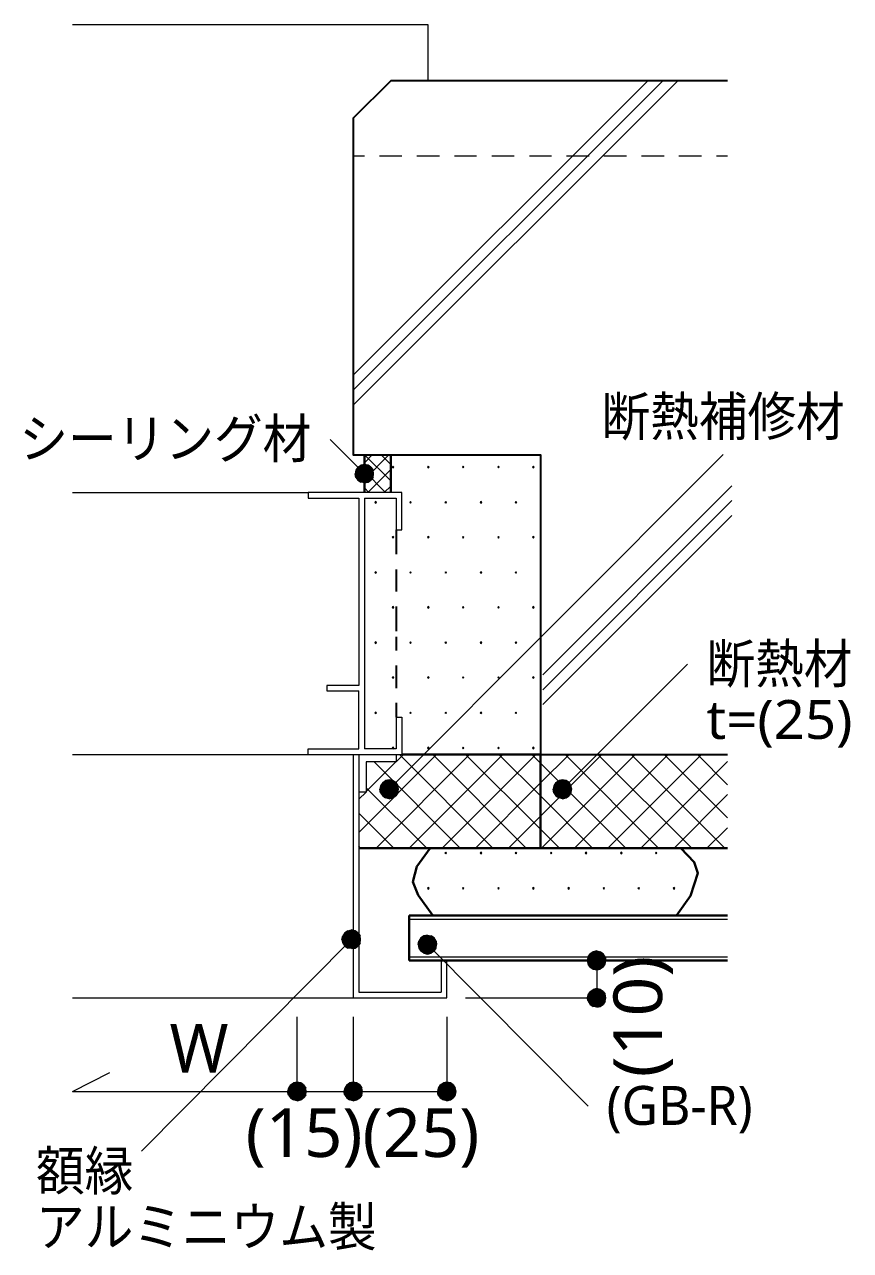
# Model space of a CAD drawing. Header units: millimetres. Extents: x 0 to 420, y 0 to 297.
# Drawn here: x 111.7 to 155.9, y 89.4 to 154.9 of the extents above; entities that cross this region are included whole.
import ezdxf
from ezdxf.enums import TextEntityAlignment as Align

# ---------------------------------------------------------------- set-up
doc = ezdxf.new("R2010")
doc.units = ezdxf.units.MM
doc.styles.add('kst32b', font='NotoSansJP-Variable.ttf')

msp = doc.modelspace()

# ---------------------------------------------------------------- hatches: boundary and pattern name
h = msp.add_hatch(color=7)
h.paths.add_polyline_path([(129.434, 131.064), (129.392, 130.873), (129.9, 130.873), (129.434, 131.064)])
h.paths.add_polyline_path([(129.392, 130.873), (129.9, 130.873), (129.434, 130.683), (129.392, 130.873)])
h.paths.add_polyline_path([(129.9, 130.873), (129.434, 130.683), (129.54, 130.535), (129.9, 130.873)])
h = msp.add_hatch(color=7)
h.paths.add_polyline_path([(129.9, 131.381), (129.709, 131.339), (129.9, 130.873), (129.9, 131.381)])
h.paths.add_polyline_path([(129.709, 131.339), (129.9, 130.873), (129.54, 131.233), (129.709, 131.339)])
h.paths.add_polyline_path([(129.9, 130.873), (129.54, 131.233), (129.434, 131.064), (129.9, 130.873)])
for points in [[(130.09, 131.339), (129.9, 131.381), (129.9, 130.873), (130.09, 131.339)], [(131.424, 131.276), (131.403, 131.254), (131.382, 131.233), (131.403, 131.212), (131.424, 131.191), (131.445, 131.212), (131.466, 131.233), (131.445, 131.254), (131.424, 131.276)], [(133.308, 131.276), (133.287, 131.254), (133.265, 131.233), (133.287, 131.212), (133.308, 131.191), (133.329, 131.212), (133.35, 131.233), (133.329, 131.254), (133.308, 131.276)], [(135.17, 131.276), (135.149, 131.254), (135.128, 131.233), (135.149, 131.212), (135.17, 131.191), (135.192, 131.212), (135.213, 131.233), (135.192, 131.254), (135.17, 131.276)], [(137.054, 131.276), (137.033, 131.254), (137.012, 131.233), (137.033, 131.212), (137.054, 131.191), (137.075, 131.212), (137.096, 131.233), (137.075, 131.254), (137.054, 131.276)], [(138.917, 131.276), (138.896, 131.254), (138.875, 131.233), (138.896, 131.212), (138.917, 131.191), (138.938, 131.212), (138.959, 131.233), (138.938, 131.254), (138.917, 131.276)], [(130.493, 129.392), (130.471, 129.371), (130.45, 129.35), (130.471, 129.328), (130.493, 129.307), (130.514, 129.328), (130.535, 129.35), (130.514, 129.371), (130.493, 129.392)], [(132.355, 129.392), (132.334, 129.371), (132.313, 129.35), (132.334, 129.328), (132.355, 129.307), (132.376, 129.328), (132.397, 129.35), (132.376, 129.371), (132.355, 129.392)], [(134.239, 129.392), (134.218, 129.371), (134.197, 129.35), (134.218, 129.328), (134.239, 129.307), (134.26, 129.328), (134.281, 129.35), (134.26, 129.371), (134.239, 129.392)], [(136.123, 129.392), (136.102, 129.371), (136.08, 129.35), (136.102, 129.328), (136.123, 129.307), (136.144, 129.328), (136.165, 129.35), (136.144, 129.371), (136.123, 129.392)], [(137.986, 129.392), (137.964, 129.371), (137.943, 129.35), (137.964, 129.328), (137.986, 129.307), (138.007, 129.328), (138.028, 129.35), (138.007, 129.371), (137.986, 129.392)], [(131.424, 127.529), (131.403, 127.508), (131.382, 127.487), (131.403, 127.466), (131.424, 127.444), (131.445, 127.466), (131.466, 127.487), (131.445, 127.508), (131.424, 127.529)], [(133.308, 127.529), (133.287, 127.508), (133.265, 127.487), (133.287, 127.466), (133.308, 127.444), (133.329, 127.466), (133.35, 127.487), (133.329, 127.508), (133.308, 127.529)], [(135.17, 127.529), (135.149, 127.508), (135.128, 127.487), (135.149, 127.466), (135.17, 127.444), (135.192, 127.466), (135.213, 127.487), (135.192, 127.508), (135.17, 127.529)], [(137.054, 127.529), (137.033, 127.508), (137.012, 127.487), (137.033, 127.466), (137.054, 127.444), (137.075, 127.466), (137.096, 127.487), (137.075, 127.508), (137.054, 127.529)], [(138.917, 127.529), (138.896, 127.508), (138.875, 127.487), (138.896, 127.466), (138.917, 127.444), (138.938, 127.466), (138.959, 127.487), (138.938, 127.508), (138.917, 127.529)], [(130.493, 125.645), (130.471, 125.624), (130.45, 125.603), (130.471, 125.582), (130.493, 125.561), (130.514, 125.582), (130.535, 125.603), (130.514, 125.624), (130.493, 125.645)], [(132.355, 125.645), (132.334, 125.624), (132.313, 125.603), (132.334, 125.582), (132.355, 125.561), (132.376, 125.582), (132.397, 125.603), (132.376, 125.624), (132.355, 125.645)], [(134.239, 125.645), (134.218, 125.624), (134.197, 125.603), (134.218, 125.582), (134.239, 125.561), (134.26, 125.582), (134.281, 125.603), (134.26, 125.624), (134.239, 125.645)], [(136.123, 125.645), (136.102, 125.624), (136.08, 125.603), (136.102, 125.582), (136.123, 125.561), (136.144, 125.582), (136.165, 125.603), (136.144, 125.624), (136.123, 125.645)], [(137.986, 125.645), (137.964, 125.624), (137.943, 125.603), (137.964, 125.582), (137.986, 125.561), (138.007, 125.582), (138.028, 125.603), (138.007, 125.624), (137.986, 125.645)], [(131.424, 123.783), (131.403, 123.762), (131.382, 123.74), (131.403, 123.719), (131.424, 123.698), (131.445, 123.719), (131.466, 123.74), (131.445, 123.762), (131.424, 123.783)], [(133.308, 123.783), (133.287, 123.762), (133.265, 123.74), (133.287, 123.719), (133.308, 123.698), (133.329, 123.719), (133.35, 123.74), (133.329, 123.762), (133.308, 123.783)], [(135.17, 123.783), (135.149, 123.762), (135.128, 123.74), (135.149, 123.719), (135.17, 123.698), (135.192, 123.719), (135.213, 123.74), (135.192, 123.762), (135.17, 123.783)], [(137.054, 123.783), (137.033, 123.762), (137.012, 123.74), (137.033, 123.719), (137.054, 123.698), (137.075, 123.719), (137.096, 123.74), (137.075, 123.762), (137.054, 123.783)], [(138.917, 123.783), (138.896, 123.762), (138.875, 123.74), (138.896, 123.719), (138.917, 123.698), (138.938, 123.719), (138.959, 123.74), (138.938, 123.762), (138.917, 123.783)], [(130.493, 121.899), (130.471, 121.878), (130.45, 121.856), (130.471, 121.835), (130.493, 121.814), (130.514, 121.835), (130.535, 121.856), (130.514, 121.878), (130.493, 121.899)], [(132.355, 121.899), (132.334, 121.878), (132.313, 121.856), (132.334, 121.835), (132.355, 121.814), (132.376, 121.835), (132.397, 121.856), (132.376, 121.878), (132.355, 121.899)], [(134.239, 121.899), (134.218, 121.878), (134.197, 121.856), (134.218, 121.835), (134.239, 121.814), (134.26, 121.835), (134.281, 121.856), (134.26, 121.878), (134.239, 121.899)], [(136.123, 121.899), (136.102, 121.878), (136.08, 121.856), (136.102, 121.835), (136.123, 121.814), (136.144, 121.835), (136.165, 121.856), (136.144, 121.878), (136.123, 121.899)], [(137.986, 121.899), (137.964, 121.878), (137.943, 121.856), (137.964, 121.835), (137.986, 121.814), (138.007, 121.835), (138.028, 121.856), (138.007, 121.878), (137.986, 121.899)], [(131.424, 120.036), (131.403, 120.015), (131.382, 119.994), (131.403, 119.973), (131.424, 119.951), (131.445, 119.973), (131.466, 119.994), (131.445, 120.015), (131.424, 120.036)], [(133.308, 120.036), (133.287, 120.015), (133.265, 119.994), (133.287, 119.973), (133.308, 119.951), (133.329, 119.973), (133.35, 119.994), (133.329, 120.015), (133.308, 120.036)], [(135.17, 120.036), (135.149, 120.015), (135.128, 119.994), (135.149, 119.973), (135.17, 119.951), (135.192, 119.973), (135.213, 119.994), (135.192, 120.015), (135.17, 120.036)], [(137.054, 120.036), (137.033, 120.015), (137.012, 119.994), (137.033, 119.973), (137.054, 119.951), (137.075, 119.973), (137.096, 119.994), (137.075, 120.015), (137.054, 120.036)], [(138.917, 120.036), (138.896, 120.015), (138.875, 119.994), (138.896, 119.973), (138.917, 119.951), (138.938, 119.973), (138.959, 119.994), (138.938, 120.015), (138.917, 120.036)], [(130.493, 118.152), (130.471, 118.131), (130.45, 118.11), (130.471, 118.089), (130.493, 118.068), (130.514, 118.089), (130.535, 118.11), (130.514, 118.131), (130.493, 118.152)], [(132.355, 118.152), (132.334, 118.131), (132.313, 118.11), (132.334, 118.089), (132.355, 118.068), (132.376, 118.089), (132.397, 118.11), (132.376, 118.131), (132.355, 118.152)], [(134.239, 118.152), (134.218, 118.131), (134.197, 118.11), (134.218, 118.089), (134.239, 118.068), (134.26, 118.089), (134.281, 118.11), (134.26, 118.131), (134.239, 118.152)], [(136.123, 118.152), (136.102, 118.131), (136.08, 118.11), (136.102, 118.089), (136.123, 118.068), (136.144, 118.089), (136.165, 118.11), (136.144, 118.131), (136.123, 118.152)], [(137.986, 118.152), (137.964, 118.131), (137.943, 118.11), (137.964, 118.089), (137.986, 118.068), (138.007, 118.089), (138.028, 118.11), (138.007, 118.131), (137.986, 118.152)], [(131.424, 116.268), (131.403, 116.247), (131.382, 116.226), (131.403, 116.205), (131.424, 116.184), (131.445, 116.205), (131.466, 116.226), (131.445, 116.247), (131.424, 116.268)], [(133.308, 116.268), (133.287, 116.247), (133.265, 116.226), (133.287, 116.205), (133.308, 116.184), (133.329, 116.205), (133.35, 116.226), (133.329, 116.247), (133.308, 116.268)], [(135.17, 116.268), (135.149, 116.247), (135.128, 116.226), (135.149, 116.205), (135.17, 116.184), (135.192, 116.205), (135.213, 116.226), (135.192, 116.247), (135.17, 116.268)], [(137.054, 116.268), (137.033, 116.247), (137.012, 116.226), (137.033, 116.205), (137.054, 116.184), (137.075, 116.205), (137.096, 116.226), (137.075, 116.247), (137.054, 116.268)], [(138.917, 116.268), (138.896, 116.247), (138.875, 116.226), (138.896, 116.205), (138.917, 116.184), (138.938, 116.205), (138.959, 116.226), (138.938, 116.247), (138.917, 116.268)], [(131.403, 114.49), (131.212, 114.533), (131.212, 114.025), (131.403, 114.49)], [(140.674, 114.49), (140.483, 114.533), (140.483, 114.025), (140.674, 114.49)], [(134.239, 110.659), (134.218, 110.638), (134.197, 110.617), (134.218, 110.596), (134.239, 110.575), (134.26, 110.596), (134.281, 110.617), (134.26, 110.638), (134.239, 110.659)], [(136.123, 110.659), (136.102, 110.638), (136.08, 110.617), (136.102, 110.596), (136.123, 110.575), (136.144, 110.596), (136.165, 110.617), (136.144, 110.638), (136.123, 110.659)], [(137.986, 110.659), (137.964, 110.638), (137.943, 110.617), (137.964, 110.596), (137.986, 110.575), (138.007, 110.596), (138.028, 110.617), (138.007, 110.638), (137.986, 110.659)], [(139.869, 110.659), (139.848, 110.638), (139.827, 110.617), (139.848, 110.596), (139.869, 110.575), (139.891, 110.596), (139.912, 110.617), (139.891, 110.638), (139.869, 110.659)], [(141.732, 110.659), (141.711, 110.638), (141.69, 110.617), (141.711, 110.596), (141.732, 110.575), (141.753, 110.596), (141.774, 110.617), (141.753, 110.638), (141.732, 110.659)], [(143.616, 110.659), (143.595, 110.638), (143.574, 110.617), (143.595, 110.596), (143.616, 110.575), (143.637, 110.596), (143.658, 110.617), (143.637, 110.638), (143.616, 110.659)], [(145.479, 110.659), (145.457, 110.638), (145.436, 110.617), (145.457, 110.596), (145.479, 110.575), (145.5, 110.596), (145.521, 110.617), (145.5, 110.638), (145.479, 110.659)], [(133.308, 108.775), (133.287, 108.754), (133.265, 108.733), (133.287, 108.712), (133.308, 108.691), (133.329, 108.712), (133.35, 108.733), (133.329, 108.754), (133.308, 108.775)], [(135.17, 108.775), (135.149, 108.754), (135.128, 108.733), (135.149, 108.712), (135.17, 108.691), (135.192, 108.712), (135.213, 108.733), (135.192, 108.754), (135.17, 108.775)], [(137.054, 108.775), (137.033, 108.754), (137.012, 108.733), (137.033, 108.712), (137.054, 108.691), (137.075, 108.712), (137.096, 108.733), (137.075, 108.754), (137.054, 108.775)], [(138.917, 108.775), (138.896, 108.754), (138.875, 108.733), (138.896, 108.712), (138.917, 108.691), (138.938, 108.712), (138.959, 108.733), (138.938, 108.754), (138.917, 108.775)], [(140.801, 108.775), (140.779, 108.754), (140.758, 108.733), (140.779, 108.712), (140.801, 108.691), (140.822, 108.712), (140.843, 108.733), (140.822, 108.754), (140.801, 108.775)], [(142.685, 108.775), (142.663, 108.754), (142.642, 108.733), (142.663, 108.712), (142.685, 108.691), (142.706, 108.712), (142.727, 108.733), (142.706, 108.754), (142.685, 108.775)], [(144.547, 108.775), (144.526, 108.754), (144.505, 108.733), (144.526, 108.712), (144.547, 108.691), (144.568, 108.712), (144.59, 108.733), (144.568, 108.754), (144.547, 108.775)], [(146.431, 108.775), (146.41, 108.754), (146.389, 108.733), (146.41, 108.712), (146.431, 108.691), (146.452, 108.712), (146.473, 108.733), (146.452, 108.754), (146.431, 108.775)], [(133.075, 106.193), (132.905, 106.087), (133.265, 105.727), (133.075, 106.193)], [(128.736, 105.812), (128.842, 105.643), (129.201, 106.003), (128.736, 105.812)], [(142.113, 104.415), (142.304, 104.373), (142.304, 104.881), (142.113, 104.415)], [(142.494, 103.336), (142.304, 103.378), (142.304, 102.891), (142.494, 103.336)], [(126.492, 98.34), (126.302, 98.383), (126.302, 97.875), (126.492, 98.34)], [(129.477, 98.34), (129.286, 98.383), (129.286, 97.875), (129.477, 98.34)], [(134.493, 98.34), (134.303, 98.383), (134.303, 97.875), (134.493, 98.34)]]:
    msp.add_hatch(color=7).paths.add_polyline_path(points)
h = msp.add_hatch(color=7)
h.paths.add_polyline_path([(130.387, 130.873), (130.366, 131.064), (129.9, 130.873), (130.387, 130.873)])
h.paths.add_polyline_path([(130.366, 131.064), (129.9, 130.873), (130.238, 131.233), (130.366, 131.064)])
h.paths.add_polyline_path([(129.9, 130.873), (130.238, 131.233), (130.09, 131.339), (129.9, 130.873)])
h = msp.add_hatch(color=7)
h.paths.add_polyline_path([(129.54, 130.535), (129.709, 130.429), (129.9, 130.873), (129.54, 130.535)])
h.paths.add_polyline_path([(129.709, 130.429), (129.9, 130.873), (129.9, 130.387), (129.709, 130.429)])
h.paths.add_polyline_path([(129.9, 130.873), (129.9, 130.387), (130.09, 130.429), (129.9, 130.873)])
h = msp.add_hatch(color=7)
h.paths.add_polyline_path([(130.09, 130.429), (130.238, 130.535), (129.9, 130.873), (130.09, 130.429)])
h.paths.add_polyline_path([(130.238, 130.535), (129.9, 130.873), (130.366, 130.683), (130.238, 130.535)])
h.paths.add_polyline_path([(129.9, 130.873), (130.366, 130.683), (130.387, 130.873), (129.9, 130.873)])
h = msp.add_hatch(color=7)
h.paths.add_polyline_path([(130.746, 114.215), (130.725, 114.025), (131.212, 114.025), (130.746, 114.215)])
h.paths.add_polyline_path([(130.725, 114.025), (131.212, 114.025), (130.746, 113.834), (130.725, 114.025)])
h.paths.add_polyline_path([(131.212, 114.025), (130.746, 113.834), (130.874, 113.665), (131.212, 114.025)])
h = msp.add_hatch(color=7)
h.paths.add_polyline_path([(131.212, 114.533), (131.022, 114.49), (131.212, 114.025), (131.212, 114.533)])
h.paths.add_polyline_path([(131.022, 114.49), (131.212, 114.025), (130.874, 114.385), (131.022, 114.49)])
h.paths.add_polyline_path([(131.212, 114.025), (130.874, 114.385), (130.746, 114.215), (131.212, 114.025)])
h = msp.add_hatch(color=7)
h.paths.add_polyline_path([(130.874, 113.665), (131.022, 113.559), (131.212, 114.025), (130.874, 113.665)])
h.paths.add_polyline_path([(131.022, 113.559), (131.212, 114.025), (131.212, 113.517), (131.022, 113.559)])
h.paths.add_polyline_path([(131.212, 114.025), (131.212, 113.517), (131.403, 113.559), (131.212, 114.025)])
h = msp.add_hatch(color=7)
h.paths.add_polyline_path([(131.72, 114.025), (131.678, 114.215), (131.212, 114.025), (131.72, 114.025)])
h.paths.add_polyline_path([(131.678, 114.215), (131.212, 114.025), (131.572, 114.385), (131.678, 114.215)])
h.paths.add_polyline_path([(131.212, 114.025), (131.572, 114.385), (131.403, 114.49), (131.212, 114.025)])
h = msp.add_hatch(color=7)
h.paths.add_polyline_path([(131.403, 113.559), (131.572, 113.665), (131.212, 114.025), (131.403, 113.559)])
h.paths.add_polyline_path([(131.572, 113.665), (131.212, 114.025), (131.678, 113.834), (131.572, 113.665)])
h.paths.add_polyline_path([(131.212, 114.025), (131.678, 113.834), (131.72, 114.025), (131.212, 114.025)])
h = msp.add_hatch(color=7)
h.paths.add_polyline_path([(140.018, 114.215), (139.975, 114.025), (140.483, 114.025), (140.018, 114.215)])
h.paths.add_polyline_path([(139.975, 114.025), (140.483, 114.025), (140.018, 113.834), (139.975, 114.025)])
h.paths.add_polyline_path([(140.483, 114.025), (140.018, 113.834), (140.123, 113.665), (140.483, 114.025)])
h = msp.add_hatch(color=7)
h.paths.add_polyline_path([(140.483, 114.533), (140.293, 114.49), (140.483, 114.025), (140.483, 114.533)])
h.paths.add_polyline_path([(140.293, 114.49), (140.483, 114.025), (140.123, 114.385), (140.293, 114.49)])
h.paths.add_polyline_path([(140.483, 114.025), (140.123, 114.385), (140.018, 114.215), (140.483, 114.025)])
h = msp.add_hatch(color=7)
h.paths.add_polyline_path([(140.123, 113.665), (140.293, 113.559), (140.483, 114.025), (140.123, 113.665)])
h.paths.add_polyline_path([(140.293, 113.559), (140.483, 114.025), (140.483, 113.517), (140.293, 113.559)])
h.paths.add_polyline_path([(140.483, 114.025), (140.483, 113.517), (140.674, 113.559), (140.483, 114.025)])
h = msp.add_hatch(color=7)
h.paths.add_polyline_path([(140.97, 114.025), (140.928, 114.215), (140.483, 114.025), (140.97, 114.025)])
h.paths.add_polyline_path([(140.928, 114.215), (140.483, 114.025), (140.822, 114.385), (140.928, 114.215)])
h.paths.add_polyline_path([(140.483, 114.025), (140.822, 114.385), (140.674, 114.49), (140.483, 114.025)])
h = msp.add_hatch(color=7)
h.paths.add_polyline_path([(140.674, 113.559), (140.822, 113.665), (140.483, 114.025), (140.674, 113.559)])
h.paths.add_polyline_path([(140.822, 113.665), (140.483, 114.025), (140.928, 113.834), (140.822, 113.665)])
h.paths.add_polyline_path([(140.483, 114.025), (140.928, 113.834), (140.97, 114.025), (140.483, 114.025)])
h = msp.add_hatch(color=7)
h.paths.add_polyline_path([(128.842, 106.362), (128.736, 106.193), (129.201, 106.003), (128.842, 106.362)])
h.paths.add_polyline_path([(128.736, 106.193), (129.201, 106.003), (128.693, 106.003), (128.736, 106.193)])
h.paths.add_polyline_path([(129.201, 106.003), (128.693, 106.003), (128.736, 105.812), (129.201, 106.003)])
h = msp.add_hatch(color=7)
h.paths.add_polyline_path([(129.392, 106.468), (129.201, 106.511), (129.201, 106.003), (129.392, 106.468)])
h.paths.add_polyline_path([(129.201, 106.511), (129.201, 106.003), (129.011, 106.468), (129.201, 106.511)])
h.paths.add_polyline_path([(129.201, 106.003), (129.011, 106.468), (128.842, 106.362), (129.201, 106.003)])
h = msp.add_hatch(color=7)
h.paths.add_polyline_path([(129.688, 106.003), (129.667, 106.193), (129.201, 106.003), (129.688, 106.003)])
h.paths.add_polyline_path([(129.667, 106.193), (129.201, 106.003), (129.54, 106.362), (129.667, 106.193)])
h.paths.add_polyline_path([(129.201, 106.003), (129.54, 106.362), (129.392, 106.468), (129.201, 106.003)])
h = msp.add_hatch(color=7)
h.paths.add_polyline_path([(133.625, 106.087), (133.456, 106.193), (133.265, 105.727), (133.625, 106.087)])
h.paths.add_polyline_path([(133.456, 106.193), (133.265, 105.727), (133.265, 106.236), (133.456, 106.193)])
h.paths.add_polyline_path([(133.265, 105.727), (133.265, 106.236), (133.075, 106.193), (133.265, 105.727)])
h = msp.add_hatch(color=7)
h.paths.add_polyline_path([(128.842, 105.643), (129.011, 105.537), (129.201, 106.003), (128.842, 105.643)])
h.paths.add_polyline_path([(129.011, 105.537), (129.201, 106.003), (129.201, 105.516), (129.011, 105.537)])
h.paths.add_polyline_path([(129.201, 106.003), (129.201, 105.516), (129.392, 105.537), (129.201, 106.003)])
h = msp.add_hatch(color=7)
h.paths.add_polyline_path([(129.392, 105.537), (129.54, 105.643), (129.201, 106.003), (129.392, 105.537)])
h.paths.add_polyline_path([(129.54, 105.643), (129.201, 106.003), (129.667, 105.812), (129.54, 105.643)])
h.paths.add_polyline_path([(129.201, 106.003), (129.667, 105.812), (129.688, 106.003), (129.201, 106.003)])
h = msp.add_hatch(color=7)
h.paths.add_polyline_path([(132.905, 106.087), (132.8, 105.918), (133.265, 105.727), (132.905, 106.087)])
h.paths.add_polyline_path([(132.8, 105.918), (133.265, 105.727), (132.757, 105.727), (132.8, 105.918)])
h.paths.add_polyline_path([(133.265, 105.727), (132.757, 105.727), (132.8, 105.537), (133.265, 105.727)])
h = msp.add_hatch(color=7)
h.paths.add_polyline_path([(132.8, 105.537), (132.905, 105.368), (133.265, 105.727), (132.8, 105.537)])
h.paths.add_polyline_path([(132.905, 105.368), (133.265, 105.727), (133.075, 105.262), (132.905, 105.368)])
h.paths.add_polyline_path([(133.265, 105.727), (133.075, 105.262), (133.265, 105.22), (133.265, 105.727)])
h = msp.add_hatch(color=7)
h.paths.add_polyline_path([(133.731, 105.537), (133.752, 105.727), (133.265, 105.727), (133.731, 105.537)])
h.paths.add_polyline_path([(133.752, 105.727), (133.265, 105.727), (133.731, 105.918), (133.752, 105.727)])
h.paths.add_polyline_path([(133.265, 105.727), (133.731, 105.918), (133.625, 106.087), (133.265, 105.727)])
h = msp.add_hatch(color=7)
h.paths.add_polyline_path([(133.265, 105.22), (133.456, 105.262), (133.265, 105.727), (133.265, 105.22)])
h.paths.add_polyline_path([(133.456, 105.262), (133.265, 105.727), (133.625, 105.368), (133.456, 105.262)])
h.paths.add_polyline_path([(133.265, 105.727), (133.625, 105.368), (133.731, 105.537), (133.265, 105.727)])
h = msp.add_hatch(color=7)
h.paths.add_polyline_path([(142.113, 105.346), (141.944, 105.241), (142.304, 104.881), (142.113, 105.346)])
h.paths.add_polyline_path([(141.944, 105.241), (142.304, 104.881), (141.838, 105.071), (141.944, 105.241)])
h.paths.add_polyline_path([(142.304, 104.881), (141.838, 105.071), (141.796, 104.881), (142.304, 104.881)])
h = msp.add_hatch(color=7)
h.paths.add_polyline_path([(141.796, 104.881), (141.838, 104.69), (142.304, 104.881), (141.796, 104.881)])
h.paths.add_polyline_path([(141.838, 104.69), (142.304, 104.881), (141.944, 104.521), (141.838, 104.69)])
h.paths.add_polyline_path([(142.304, 104.881), (141.944, 104.521), (142.113, 104.415), (142.304, 104.881)])
h = msp.add_hatch(color=7)
h.paths.add_polyline_path([(142.642, 105.241), (142.494, 105.346), (142.304, 104.881), (142.642, 105.241)])
h.paths.add_polyline_path([(142.494, 105.346), (142.304, 104.881), (142.304, 105.389), (142.494, 105.346)])
h.paths.add_polyline_path([(142.304, 104.881), (142.304, 105.389), (142.113, 105.346), (142.304, 104.881)])
h = msp.add_hatch(color=7)
h.paths.add_polyline_path([(142.748, 104.69), (142.79, 104.881), (142.304, 104.881), (142.748, 104.69)])
h.paths.add_polyline_path([(142.79, 104.881), (142.304, 104.881), (142.748, 105.071), (142.79, 104.881)])
h.paths.add_polyline_path([(142.304, 104.881), (142.748, 105.071), (142.642, 105.241), (142.304, 104.881)])
h = msp.add_hatch(color=7)
h.paths.add_polyline_path([(142.304, 104.373), (142.494, 104.415), (142.304, 104.881), (142.304, 104.373)])
h.paths.add_polyline_path([(142.494, 104.415), (142.304, 104.881), (142.642, 104.521), (142.494, 104.415)])
h.paths.add_polyline_path([(142.304, 104.881), (142.642, 104.521), (142.748, 104.69), (142.304, 104.881)])
h = msp.add_hatch(color=7)
h.paths.add_polyline_path([(141.838, 103.082), (141.796, 102.891), (142.304, 102.891), (141.838, 103.082)])
h.paths.add_polyline_path([(141.796, 102.891), (142.304, 102.891), (141.838, 102.701), (141.796, 102.891)])
h.paths.add_polyline_path([(142.304, 102.891), (141.838, 102.701), (141.944, 102.531), (142.304, 102.891)])
h = msp.add_hatch(color=7)
h.paths.add_polyline_path([(142.304, 103.378), (142.113, 103.336), (142.304, 102.891), (142.304, 103.378)])
h.paths.add_polyline_path([(142.113, 103.336), (142.304, 102.891), (141.944, 103.23), (142.113, 103.336)])
h.paths.add_polyline_path([(142.304, 102.891), (141.944, 103.23), (141.838, 103.082), (142.304, 102.891)])
h = msp.add_hatch(color=7)
h.paths.add_polyline_path([(141.944, 102.531), (142.113, 102.425), (142.304, 102.891), (141.944, 102.531)])
h.paths.add_polyline_path([(142.113, 102.425), (142.304, 102.891), (142.304, 102.383), (142.113, 102.425)])
h.paths.add_polyline_path([(142.304, 102.891), (142.304, 102.383), (142.494, 102.425), (142.304, 102.891)])
h = msp.add_hatch(color=7)
h.paths.add_polyline_path([(142.79, 102.891), (142.748, 103.082), (142.304, 102.891), (142.79, 102.891)])
h.paths.add_polyline_path([(142.748, 103.082), (142.304, 102.891), (142.642, 103.23), (142.748, 103.082)])
h.paths.add_polyline_path([(142.304, 102.891), (142.642, 103.23), (142.494, 103.336), (142.304, 102.891)])
h = msp.add_hatch(color=7)
h.paths.add_polyline_path([(142.494, 102.425), (142.642, 102.531), (142.304, 102.891), (142.494, 102.425)])
h.paths.add_polyline_path([(142.642, 102.531), (142.304, 102.891), (142.748, 102.701), (142.642, 102.531)])
h.paths.add_polyline_path([(142.304, 102.891), (142.748, 102.701), (142.79, 102.891), (142.304, 102.891)])
h = msp.add_hatch(color=7)
h.paths.add_polyline_path([(126.302, 98.383), (126.111, 98.34), (126.302, 97.875), (126.302, 98.383)])
h.paths.add_polyline_path([(126.111, 98.34), (126.302, 97.875), (125.942, 98.234), (126.111, 98.34)])
h.paths.add_polyline_path([(126.302, 97.875), (125.942, 98.234), (125.836, 98.065), (126.302, 97.875)])
h = msp.add_hatch(color=7)
h.paths.add_polyline_path([(126.788, 97.875), (126.767, 98.065), (126.302, 97.875), (126.788, 97.875)])
h.paths.add_polyline_path([(126.767, 98.065), (126.302, 97.875), (126.64, 98.234), (126.767, 98.065)])
h.paths.add_polyline_path([(126.302, 97.875), (126.64, 98.234), (126.492, 98.34), (126.302, 97.875)])
h = msp.add_hatch(color=7)
h.paths.add_polyline_path([(129.286, 98.383), (129.096, 98.34), (129.286, 97.875), (129.286, 98.383)])
h.paths.add_polyline_path([(129.096, 98.34), (129.286, 97.875), (128.947, 98.234), (129.096, 98.34)])
h.paths.add_polyline_path([(129.286, 97.875), (128.947, 98.234), (128.842, 98.065), (129.286, 97.875)])
h = msp.add_hatch(color=7)
h.paths.add_polyline_path([(129.794, 97.875), (129.752, 98.065), (129.286, 97.875), (129.794, 97.875)])
h.paths.add_polyline_path([(129.752, 98.065), (129.286, 97.875), (129.646, 98.234), (129.752, 98.065)])
h.paths.add_polyline_path([(129.286, 97.875), (129.646, 98.234), (129.477, 98.34), (129.286, 97.875)])
h = msp.add_hatch(color=7)
h.paths.add_polyline_path([(134.303, 98.383), (134.112, 98.34), (134.303, 97.875), (134.303, 98.383)])
h.paths.add_polyline_path([(134.112, 98.34), (134.303, 97.875), (133.943, 98.234), (134.112, 98.34)])
h.paths.add_polyline_path([(134.303, 97.875), (133.943, 98.234), (133.837, 98.065), (134.303, 97.875)])
h = msp.add_hatch(color=7)
h.paths.add_polyline_path([(134.789, 97.875), (134.747, 98.065), (134.303, 97.875), (134.789, 97.875)])
h.paths.add_polyline_path([(134.747, 98.065), (134.303, 97.875), (134.641, 98.234), (134.747, 98.065)])
h.paths.add_polyline_path([(134.303, 97.875), (134.641, 98.234), (134.493, 98.34), (134.303, 97.875)])
h = msp.add_hatch(color=7)
h.paths.add_polyline_path([(125.836, 98.065), (125.794, 97.875), (126.302, 97.875), (125.836, 98.065)])
h.paths.add_polyline_path([(125.794, 97.875), (126.302, 97.875), (125.836, 97.684), (125.794, 97.875)])
h.paths.add_polyline_path([(126.302, 97.875), (125.836, 97.684), (125.942, 97.536), (126.302, 97.875)])
h = msp.add_hatch(color=7)
h.paths.add_polyline_path([(125.942, 97.536), (126.111, 97.43), (126.302, 97.875), (125.942, 97.536)])
h.paths.add_polyline_path([(126.111, 97.43), (126.302, 97.875), (126.302, 97.388), (126.111, 97.43)])
h.paths.add_polyline_path([(126.302, 97.875), (126.302, 97.388), (126.492, 97.43), (126.302, 97.875)])
h = msp.add_hatch(color=7)
h.paths.add_polyline_path([(126.492, 97.43), (126.64, 97.536), (126.302, 97.875), (126.492, 97.43)])
h.paths.add_polyline_path([(126.64, 97.536), (126.302, 97.875), (126.767, 97.684), (126.64, 97.536)])
h.paths.add_polyline_path([(126.302, 97.875), (126.767, 97.684), (126.788, 97.875), (126.302, 97.875)])
h = msp.add_hatch(color=7)
h.paths.add_polyline_path([(128.842, 98.065), (128.799, 97.875), (129.286, 97.875), (128.842, 98.065)])
h.paths.add_polyline_path([(128.799, 97.875), (129.286, 97.875), (128.842, 97.684), (128.799, 97.875)])
h.paths.add_polyline_path([(129.286, 97.875), (128.842, 97.684), (128.947, 97.536), (129.286, 97.875)])
h = msp.add_hatch(color=7)
h.paths.add_polyline_path([(128.947, 97.536), (129.096, 97.43), (129.286, 97.875), (128.947, 97.536)])
h.paths.add_polyline_path([(129.096, 97.43), (129.286, 97.875), (129.286, 97.388), (129.096, 97.43)])
h.paths.add_polyline_path([(129.286, 97.875), (129.286, 97.388), (129.477, 97.43), (129.286, 97.875)])
h = msp.add_hatch(color=7)
h.paths.add_polyline_path([(129.477, 97.43), (129.646, 97.536), (129.286, 97.875), (129.477, 97.43)])
h.paths.add_polyline_path([(129.646, 97.536), (129.286, 97.875), (129.752, 97.684), (129.646, 97.536)])
h.paths.add_polyline_path([(129.286, 97.875), (129.752, 97.684), (129.794, 97.875), (129.286, 97.875)])
h = msp.add_hatch(color=7)
h.paths.add_polyline_path([(133.837, 98.065), (133.795, 97.875), (134.303, 97.875), (133.837, 98.065)])
h.paths.add_polyline_path([(133.795, 97.875), (134.303, 97.875), (133.837, 97.684), (133.795, 97.875)])
h.paths.add_polyline_path([(134.303, 97.875), (133.837, 97.684), (133.943, 97.536), (134.303, 97.875)])
h = msp.add_hatch(color=7)
h.paths.add_polyline_path([(133.943, 97.536), (134.112, 97.43), (134.303, 97.875), (133.943, 97.536)])
h.paths.add_polyline_path([(134.112, 97.43), (134.303, 97.875), (134.303, 97.388), (134.112, 97.43)])
h.paths.add_polyline_path([(134.303, 97.875), (134.303, 97.388), (134.493, 97.43), (134.303, 97.875)])
h = msp.add_hatch(color=7)
h.paths.add_polyline_path([(134.493, 97.43), (134.641, 97.536), (134.303, 97.875), (134.493, 97.43)])
h.paths.add_polyline_path([(134.641, 97.536), (134.303, 97.875), (134.747, 97.684), (134.641, 97.536)])
h.paths.add_polyline_path([(134.303, 97.875), (134.747, 97.684), (134.789, 97.875), (134.303, 97.875)])

# ---------------------------------------------------------------- linework, layer by layer
at = {"lineweight": 13}
for points in [[(114.3, 154.876), (133.287, 154.876), (133.287, 151.871)], [(129.286, 136.144), (145.034, 151.871)], [(129.286, 135.34), (145.838, 151.871)], [(129.286, 134.535), (146.643, 151.871)], [(129.286, 147.87), (129.9, 147.87)], [(130.704, 147.87), (131.89, 147.87)], [(132.694, 147.87), (133.9, 147.87)], [(134.705, 147.87), (135.89, 147.87)], [(136.694, 147.87), (137.901, 147.87)], [(138.705, 147.87), (139.891, 147.87)], [(140.695, 147.87), (141.901, 147.87)], [(142.685, 147.87), (143.891, 147.87)], [(144.695, 147.87), (145.902, 147.87)], [(146.685, 147.87), (147.892, 147.87)], [(148.696, 147.87), (149.288, 147.87)], [(129.9, 130.873), (128.058, 132.715)], [(129.9, 131.466), (130.302, 131.889)], [(129.9, 130.577), (131.191, 131.889)], [(131.297, 130.492), (129.9, 131.889)], [(131.297, 131.381), (130.789, 131.889)], [(131.212, 114.025), (149.056, 131.911)], [(131.022, 129.879), (129.9, 131.022)], [(130.069, 129.879), (131.297, 131.106)], [(114.3, 129.879), (126.894, 129.879)], [(131.89, 129.879), (126.894, 129.879), (126.894, 129.582), (129.604, 129.582)], [(130.133, 129.879), (129.9, 130.133)], [(129.9, 129.582), (131.593, 129.582), (131.593, 127.889), (131.89, 127.889), (131.89, 129.879)], [(130.958, 129.879), (131.297, 130.217)], [(139.425, 120.142), (149.521, 130.238)], [(129.604, 129.582), (129.604, 119.571), (127.889, 119.571), (127.889, 119.274), (129.604, 119.274)], [(129.9, 129.582), (129.9, 116.184)], [(139.425, 119.338), (149.521, 129.455)], [(139.425, 118.554), (149.521, 128.651)], [(140.483, 114.025), (147.151, 120.713)], [(126.894, 116.184), (129.604, 116.184), (129.604, 119.274)], [(131.593, 117.877), (131.593, 116.184), (129.9, 116.184)], [(131.593, 117.877), (131.89, 117.877)], [(131.89, 117.877), (131.89, 115.887)], [(126.894, 115.887), (126.894, 116.184)], [(114.3, 115.887), (126.894, 115.887)], [(126.894, 115.887), (131.89, 115.887)], [(129.286, 115.887), (129.286, 102.891)], [(129.604, 111.718), (133.752, 115.887)], [(129.604, 115.887), (129.604, 103.187), (133.985, 103.187)], [(131.593, 115.887), (131.593, 115.485), (129.985, 115.485), (129.985, 113.877), (129.604, 113.877)], [(129.985, 113.898), (131.572, 115.485)], [(135.001, 110.871), (130.408, 115.485)], [(130.514, 110.871), (135.509, 115.887)], [(131.593, 115.485), (131.974, 115.887)], [(136.758, 110.871), (131.762, 115.887)], [(132.292, 110.871), (137.287, 115.887)], [(138.536, 110.871), (133.541, 115.887)], [(134.049, 110.871), (139.044, 115.887)], [(140.314, 110.871), (139.298, 111.887), (135.297, 115.887)], [(135.827, 110.871), (139.298, 114.363), (140.822, 115.887)], [(142.071, 110.871), (139.298, 113.665), (137.075, 115.887)], [(137.583, 110.871), (139.298, 112.586), (142.579, 115.887)], [(143.849, 110.871), (139.298, 115.422), (138.832, 115.887)], [(139.361, 110.871), (144.357, 115.887)], [(145.605, 110.871), (140.61, 115.887)], [(141.118, 110.871), (146.113, 115.887)], [(147.384, 110.871), (142.367, 115.887)], [(142.896, 110.871), (147.892, 115.887)], [(149.14, 110.871), (144.145, 115.887)], [(144.653, 110.871), (149.288, 115.506)], [(149.288, 112.501), (145.902, 115.887)], [(149.288, 114.258), (147.68, 115.887)], [(133.223, 110.871), (129.985, 114.109)], [(129.604, 113.496), (129.985, 113.877)], [(146.431, 110.871), (149.288, 113.75)], [(131.466, 110.871), (129.604, 112.755)], [(148.188, 110.871), (149.288, 111.972)], [(129.688, 110.871), (129.604, 110.977)], [(132.292, 107.082), (149.288, 107.082)], [(129.201, 106.003), (117.983, 94.7)], [(133.265, 105.727), (141.838, 97.091)], [(129.286, 102.891), (134.303, 102.891), (134.303, 104.881)], [(132.292, 105.071), (149.288, 105.071)], [(133.985, 104.881), (133.985, 103.187)], [(142.304, 104.881), (142.304, 102.891)], [(114.3, 102.891), (129.286, 102.891)], [(135.297, 102.891), (142.325, 102.891)], [(114.3, 97.875), (126.302, 97.875), (126.302, 101.875)], [(129.286, 101.875), (129.286, 97.875)], [(134.303, 101.875), (134.303, 97.875)], [(114.3, 97.875), (116.29, 98.891)], [(126.302, 97.875), (129.286, 97.875), (134.303, 97.875)]]:
    msp.add_lwpolyline(points, dxfattribs=at)
at = {"lineweight": 25}
for points in [[(149.288, 151.871), (131.297, 151.871), (129.286, 149.881), (129.286, 131.889), (139.298, 131.889), (139.298, 115.887)], [(131.593, 127.889), (131.593, 126.577)], [(131.593, 125.772), (131.593, 124.587)], [(131.593, 123.783), (131.593, 122.47)], [(131.593, 122.174), (131.593, 121.433)], [(131.593, 120.629), (131.593, 119.422)], [(131.593, 118.639), (131.593, 117.877)], [(139.298, 115.887), (149.288, 115.887)]]:
    msp.add_lwpolyline(points, dxfattribs=at)
at = {"lineweight": 30}
for points in [[(129.9, 131.889), (129.9, 129.879)], [(131.297, 131.889), (131.297, 129.879)], [(131.89, 115.887), (139.298, 115.887), (139.298, 110.871)], [(129.604, 110.871), (149.288, 110.871)], [(133.413, 110.871), (132.694, 109.897), (132.482, 109.072), (132.757, 108.373), (133.541, 107.273)], [(146.791, 110.871), (147.511, 110.13), (147.701, 109.537), (147.32, 108.331), (146.558, 107.273)], [(132.292, 107.273), (132.292, 104.881)], [(132.292, 107.273), (149.288, 107.273)], [(132.292, 104.881), (149.288, 104.881)]]:
    msp.add_lwpolyline(points, dxfattribs=at)
at = {"lineweight": 0}
for points in [[(129.434, 131.064), (129.392, 130.873), (129.9, 130.873)], [(129.9, 130.873), (129.54, 131.233), (129.434, 131.064)], [(129.709, 131.339), (129.9, 130.873), (129.54, 131.233)], [(129.9, 131.381), (129.709, 131.339), (129.9, 130.873)], [(130.09, 131.339), (129.9, 131.381), (129.9, 130.873)], [(129.9, 130.873), (130.238, 131.233), (130.09, 131.339)], [(130.366, 131.064), (129.9, 130.873), (130.238, 131.233)], [(130.387, 130.873), (130.366, 131.064), (129.9, 130.873)], [(131.424, 131.276), (131.403, 131.254), (131.382, 131.233), (131.403, 131.212), (131.424, 131.191), (131.445, 131.212), (131.466, 131.233), (131.445, 131.254)], [(133.308, 131.276), (133.287, 131.254), (133.265, 131.233), (133.287, 131.212), (133.308, 131.191), (133.329, 131.212), (133.35, 131.233), (133.329, 131.254)], [(135.17, 131.276), (135.149, 131.254), (135.128, 131.233), (135.149, 131.212), (135.17, 131.191), (135.192, 131.212), (135.213, 131.233), (135.192, 131.254)], [(137.054, 131.276), (137.033, 131.254), (137.012, 131.233), (137.033, 131.212), (137.054, 131.191), (137.075, 131.212), (137.096, 131.233), (137.075, 131.254)], [(138.917, 131.276), (138.896, 131.254), (138.875, 131.233), (138.896, 131.212), (138.917, 131.191), (138.938, 131.212), (138.959, 131.233), (138.938, 131.254)], [(129.392, 130.873), (129.9, 130.873), (129.434, 130.683)], [(129.9, 130.873), (129.434, 130.683), (129.54, 130.535)], [(129.54, 130.535), (129.709, 130.429), (129.9, 130.873)], [(129.709, 130.429), (129.9, 130.873), (129.9, 130.387)], [(129.9, 130.873), (129.9, 130.387), (130.09, 130.429)], [(130.09, 130.429), (130.238, 130.535), (129.9, 130.873)], [(130.238, 130.535), (129.9, 130.873), (130.366, 130.683)], [(129.9, 130.873), (130.366, 130.683), (130.387, 130.873)], [(130.493, 129.392), (130.471, 129.371), (130.45, 129.35), (130.471, 129.328), (130.493, 129.307), (130.514, 129.328), (130.535, 129.35), (130.514, 129.371)], [(132.355, 129.392), (132.334, 129.371), (132.313, 129.35), (132.334, 129.328), (132.355, 129.307), (132.376, 129.328), (132.397, 129.35), (132.376, 129.371)], [(134.239, 129.392), (134.218, 129.371), (134.197, 129.35), (134.218, 129.328), (134.239, 129.307), (134.26, 129.328), (134.281, 129.35), (134.26, 129.371)], [(136.123, 129.392), (136.102, 129.371), (136.08, 129.35), (136.102, 129.328), (136.123, 129.307), (136.144, 129.328), (136.165, 129.35), (136.144, 129.371)], [(137.986, 129.392), (137.964, 129.371), (137.943, 129.35), (137.964, 129.328), (137.986, 129.307), (138.007, 129.328), (138.028, 129.35), (138.007, 129.371)], [(131.424, 127.529), (131.403, 127.508), (131.382, 127.487), (131.403, 127.466), (131.424, 127.444), (131.445, 127.466), (131.466, 127.487), (131.445, 127.508)], [(133.308, 127.529), (133.287, 127.508), (133.265, 127.487), (133.287, 127.466), (133.308, 127.444), (133.329, 127.466), (133.35, 127.487), (133.329, 127.508)], [(135.17, 127.529), (135.149, 127.508), (135.128, 127.487), (135.149, 127.466), (135.17, 127.444), (135.192, 127.466), (135.213, 127.487), (135.192, 127.508)], [(137.054, 127.529), (137.033, 127.508), (137.012, 127.487), (137.033, 127.466), (137.054, 127.444), (137.075, 127.466), (137.096, 127.487), (137.075, 127.508)], [(138.917, 127.529), (138.896, 127.508), (138.875, 127.487), (138.896, 127.466), (138.917, 127.444), (138.938, 127.466), (138.959, 127.487), (138.938, 127.508)], [(130.493, 125.645), (130.471, 125.624), (130.45, 125.603), (130.471, 125.582), (130.493, 125.561), (130.514, 125.582), (130.535, 125.603), (130.514, 125.624)], [(132.355, 125.645), (132.334, 125.624), (132.313, 125.603), (132.334, 125.582), (132.355, 125.561), (132.376, 125.582), (132.397, 125.603), (132.376, 125.624)], [(134.239, 125.645), (134.218, 125.624), (134.197, 125.603), (134.218, 125.582), (134.239, 125.561), (134.26, 125.582), (134.281, 125.603), (134.26, 125.624)], [(136.123, 125.645), (136.102, 125.624), (136.08, 125.603), (136.102, 125.582), (136.123, 125.561), (136.144, 125.582), (136.165, 125.603), (136.144, 125.624)], [(137.986, 125.645), (137.964, 125.624), (137.943, 125.603), (137.964, 125.582), (137.986, 125.561), (138.007, 125.582), (138.028, 125.603), (138.007, 125.624)], [(131.424, 123.783), (131.403, 123.762), (131.382, 123.74), (131.403, 123.719), (131.424, 123.698), (131.445, 123.719), (131.466, 123.74), (131.445, 123.762)], [(133.308, 123.783), (133.287, 123.762), (133.265, 123.74), (133.287, 123.719), (133.308, 123.698), (133.329, 123.719), (133.35, 123.74), (133.329, 123.762)], [(135.17, 123.783), (135.149, 123.762), (135.128, 123.74), (135.149, 123.719), (135.17, 123.698), (135.192, 123.719), (135.213, 123.74), (135.192, 123.762)], [(137.054, 123.783), (137.033, 123.762), (137.012, 123.74), (137.033, 123.719), (137.054, 123.698), (137.075, 123.719), (137.096, 123.74), (137.075, 123.762)], [(138.917, 123.783), (138.896, 123.762), (138.875, 123.74), (138.896, 123.719), (138.917, 123.698), (138.938, 123.719), (138.959, 123.74), (138.938, 123.762)], [(130.493, 121.899), (130.471, 121.878), (130.45, 121.856), (130.471, 121.835), (130.493, 121.814), (130.514, 121.835), (130.535, 121.856), (130.514, 121.878)], [(132.355, 121.899), (132.334, 121.878), (132.313, 121.856), (132.334, 121.835), (132.355, 121.814), (132.376, 121.835), (132.397, 121.856), (132.376, 121.878)], [(134.239, 121.899), (134.218, 121.878), (134.197, 121.856), (134.218, 121.835), (134.239, 121.814), (134.26, 121.835), (134.281, 121.856), (134.26, 121.878)], [(136.123, 121.899), (136.102, 121.878), (136.08, 121.856), (136.102, 121.835), (136.123, 121.814), (136.144, 121.835), (136.165, 121.856), (136.144, 121.878)], [(137.986, 121.899), (137.964, 121.878), (137.943, 121.856), (137.964, 121.835), (137.986, 121.814), (138.007, 121.835), (138.028, 121.856), (138.007, 121.878)], [(131.424, 120.036), (131.403, 120.015), (131.382, 119.994), (131.403, 119.973), (131.424, 119.951), (131.445, 119.973), (131.466, 119.994), (131.445, 120.015)], [(133.308, 120.036), (133.287, 120.015), (133.265, 119.994), (133.287, 119.973), (133.308, 119.951), (133.329, 119.973), (133.35, 119.994), (133.329, 120.015)], [(135.17, 120.036), (135.149, 120.015), (135.128, 119.994), (135.149, 119.973), (135.17, 119.951), (135.192, 119.973), (135.213, 119.994), (135.192, 120.015)], [(137.054, 120.036), (137.033, 120.015), (137.012, 119.994), (137.033, 119.973), (137.054, 119.951), (137.075, 119.973), (137.096, 119.994), (137.075, 120.015)], [(138.917, 120.036), (138.896, 120.015), (138.875, 119.994), (138.896, 119.973), (138.917, 119.951), (138.938, 119.973), (138.959, 119.994), (138.938, 120.015)], [(130.493, 118.152), (130.471, 118.131), (130.45, 118.11), (130.471, 118.089), (130.493, 118.068), (130.514, 118.089), (130.535, 118.11), (130.514, 118.131)], [(132.355, 118.152), (132.334, 118.131), (132.313, 118.11), (132.334, 118.089), (132.355, 118.068), (132.376, 118.089), (132.397, 118.11), (132.376, 118.131)], [(134.239, 118.152), (134.218, 118.131), (134.197, 118.11), (134.218, 118.089), (134.239, 118.068), (134.26, 118.089), (134.281, 118.11), (134.26, 118.131)], [(136.123, 118.152), (136.102, 118.131), (136.08, 118.11), (136.102, 118.089), (136.123, 118.068), (136.144, 118.089), (136.165, 118.11), (136.144, 118.131)], [(137.986, 118.152), (137.964, 118.131), (137.943, 118.11), (137.964, 118.089), (137.986, 118.068), (138.007, 118.089), (138.028, 118.11), (138.007, 118.131)], [(131.424, 116.268), (131.403, 116.247), (131.382, 116.226), (131.403, 116.205), (131.424, 116.184), (131.445, 116.205), (131.466, 116.226), (131.445, 116.247)], [(133.308, 116.268), (133.287, 116.247), (133.265, 116.226), (133.287, 116.205), (133.308, 116.184), (133.329, 116.205), (133.35, 116.226), (133.329, 116.247)], [(135.17, 116.268), (135.149, 116.247), (135.128, 116.226), (135.149, 116.205), (135.17, 116.184), (135.192, 116.205), (135.213, 116.226), (135.192, 116.247)], [(137.054, 116.268), (137.033, 116.247), (137.012, 116.226), (137.033, 116.205), (137.054, 116.184), (137.075, 116.205), (137.096, 116.226), (137.075, 116.247)], [(138.917, 116.268), (138.896, 116.247), (138.875, 116.226), (138.896, 116.205), (138.917, 116.184), (138.938, 116.205), (138.959, 116.226), (138.938, 116.247)], [(130.746, 114.215), (130.725, 114.025), (131.212, 114.025)], [(130.725, 114.025), (131.212, 114.025), (130.746, 113.834)], [(131.212, 114.025), (130.874, 114.385), (130.746, 114.215)], [(131.212, 114.025), (130.746, 113.834), (130.874, 113.665)], [(131.022, 114.49), (131.212, 114.025), (130.874, 114.385)], [(130.874, 113.665), (131.022, 113.559), (131.212, 114.025)], [(131.212, 114.533), (131.022, 114.49), (131.212, 114.025)], [(131.022, 113.559), (131.212, 114.025), (131.212, 113.517)], [(131.403, 114.49), (131.212, 114.533), (131.212, 114.025)], [(131.212, 114.025), (131.572, 114.385), (131.403, 114.49)], [(131.678, 114.215), (131.212, 114.025), (131.572, 114.385)], [(131.72, 114.025), (131.678, 114.215), (131.212, 114.025)], [(131.212, 114.025), (131.212, 113.517), (131.403, 113.559)], [(131.403, 113.559), (131.572, 113.665), (131.212, 114.025)], [(131.572, 113.665), (131.212, 114.025), (131.678, 113.834)], [(131.212, 114.025), (131.678, 113.834), (131.72, 114.025)], [(140.018, 114.215), (139.975, 114.025), (140.483, 114.025)], [(139.975, 114.025), (140.483, 114.025), (140.018, 113.834)], [(140.483, 114.025), (140.123, 114.385), (140.018, 114.215)], [(140.483, 114.025), (140.018, 113.834), (140.123, 113.665)], [(140.293, 114.49), (140.483, 114.025), (140.123, 114.385)], [(140.123, 113.665), (140.293, 113.559), (140.483, 114.025)], [(140.483, 114.533), (140.293, 114.49), (140.483, 114.025)], [(140.293, 113.559), (140.483, 114.025), (140.483, 113.517)], [(140.674, 114.49), (140.483, 114.533), (140.483, 114.025)], [(140.483, 114.025), (140.822, 114.385), (140.674, 114.49)], [(140.928, 114.215), (140.483, 114.025), (140.822, 114.385)], [(140.97, 114.025), (140.928, 114.215), (140.483, 114.025)], [(140.483, 114.025), (140.483, 113.517), (140.674, 113.559)], [(140.674, 113.559), (140.822, 113.665), (140.483, 114.025)], [(140.822, 113.665), (140.483, 114.025), (140.928, 113.834)], [(140.483, 114.025), (140.928, 113.834), (140.97, 114.025)], [(134.239, 110.659), (134.218, 110.638), (134.197, 110.617), (134.218, 110.596), (134.239, 110.575), (134.26, 110.596), (134.281, 110.617), (134.26, 110.638)], [(136.123, 110.659), (136.102, 110.638), (136.08, 110.617), (136.102, 110.596), (136.123, 110.575), (136.144, 110.596), (136.165, 110.617), (136.144, 110.638)], [(137.986, 110.659), (137.964, 110.638), (137.943, 110.617), (137.964, 110.596), (137.986, 110.575), (138.007, 110.596), (138.028, 110.617), (138.007, 110.638)], [(139.869, 110.659), (139.848, 110.638), (139.827, 110.617), (139.848, 110.596), (139.869, 110.575), (139.891, 110.596), (139.912, 110.617), (139.891, 110.638)], [(141.732, 110.659), (141.711, 110.638), (141.69, 110.617), (141.711, 110.596), (141.732, 110.575), (141.753, 110.596), (141.774, 110.617), (141.753, 110.638)], [(143.616, 110.659), (143.595, 110.638), (143.574, 110.617), (143.595, 110.596), (143.616, 110.575), (143.637, 110.596), (143.658, 110.617), (143.637, 110.638)], [(145.479, 110.659), (145.457, 110.638), (145.436, 110.617), (145.457, 110.596), (145.479, 110.575), (145.5, 110.596), (145.521, 110.617), (145.5, 110.638)], [(133.308, 108.775), (133.287, 108.754), (133.265, 108.733), (133.287, 108.712), (133.308, 108.691), (133.329, 108.712), (133.35, 108.733), (133.329, 108.754)], [(135.17, 108.775), (135.149, 108.754), (135.128, 108.733), (135.149, 108.712), (135.17, 108.691), (135.192, 108.712), (135.213, 108.733), (135.192, 108.754)], [(137.054, 108.775), (137.033, 108.754), (137.012, 108.733), (137.033, 108.712), (137.054, 108.691), (137.075, 108.712), (137.096, 108.733), (137.075, 108.754)], [(138.917, 108.775), (138.896, 108.754), (138.875, 108.733), (138.896, 108.712), (138.917, 108.691), (138.938, 108.712), (138.959, 108.733), (138.938, 108.754)], [(140.801, 108.775), (140.779, 108.754), (140.758, 108.733), (140.779, 108.712), (140.801, 108.691), (140.822, 108.712), (140.843, 108.733), (140.822, 108.754)], [(142.685, 108.775), (142.663, 108.754), (142.642, 108.733), (142.663, 108.712), (142.685, 108.691), (142.706, 108.712), (142.727, 108.733), (142.706, 108.754)], [(144.547, 108.775), (144.526, 108.754), (144.505, 108.733), (144.526, 108.712), (144.547, 108.691), (144.568, 108.712), (144.59, 108.733), (144.568, 108.754)], [(146.431, 108.775), (146.41, 108.754), (146.389, 108.733), (146.41, 108.712), (146.431, 108.691), (146.452, 108.712), (146.473, 108.733), (146.452, 108.754)], [(128.736, 106.193), (129.201, 106.003), (128.693, 106.003)], [(128.842, 106.362), (128.736, 106.193), (129.201, 106.003)], [(129.201, 106.003), (129.011, 106.468), (128.842, 106.362)], [(129.201, 106.511), (129.201, 106.003), (129.011, 106.468)], [(129.392, 106.468), (129.201, 106.511), (129.201, 106.003)], [(129.201, 106.003), (129.54, 106.362), (129.392, 106.468)], [(129.667, 106.193), (129.201, 106.003), (129.54, 106.362)], [(129.688, 106.003), (129.667, 106.193), (129.201, 106.003)], [(133.075, 106.193), (132.905, 106.087), (133.265, 105.727)], [(133.265, 105.727), (133.265, 106.236), (133.075, 106.193)], [(133.456, 106.193), (133.265, 105.727), (133.265, 106.236)], [(133.625, 106.087), (133.456, 106.193), (133.265, 105.727)], [(129.201, 106.003), (128.693, 106.003), (128.736, 105.812)], [(128.736, 105.812), (128.842, 105.643), (129.201, 106.003)], [(128.842, 105.643), (129.011, 105.537), (129.201, 106.003)], [(129.011, 105.537), (129.201, 106.003), (129.201, 105.516)], [(129.201, 106.003), (129.201, 105.516), (129.392, 105.537)], [(129.392, 105.537), (129.54, 105.643), (129.201, 106.003)], [(129.54, 105.643), (129.201, 106.003), (129.667, 105.812)], [(129.201, 106.003), (129.667, 105.812), (129.688, 106.003)], [(132.8, 105.918), (133.265, 105.727), (132.757, 105.727)], [(133.265, 105.727), (132.757, 105.727), (132.8, 105.537)], [(132.905, 106.087), (132.8, 105.918), (133.265, 105.727)], [(132.8, 105.537), (132.905, 105.368), (133.265, 105.727)], [(132.905, 105.368), (133.265, 105.727), (133.075, 105.262)], [(133.265, 105.727), (133.075, 105.262), (133.265, 105.22)], [(133.265, 105.727), (133.731, 105.918), (133.625, 106.087)], [(133.752, 105.727), (133.265, 105.727), (133.731, 105.918)], [(133.265, 105.22), (133.456, 105.262), (133.265, 105.727)], [(133.456, 105.262), (133.265, 105.727), (133.625, 105.368)], [(133.265, 105.727), (133.625, 105.368), (133.731, 105.537)], [(133.731, 105.537), (133.752, 105.727), (133.265, 105.727)], [(142.304, 104.881), (141.838, 105.071), (141.796, 104.881)], [(141.796, 104.881), (141.838, 104.69), (142.304, 104.881)], [(141.944, 105.241), (142.304, 104.881), (141.838, 105.071)], [(141.838, 104.69), (142.304, 104.881), (141.944, 104.521)], [(142.113, 105.346), (141.944, 105.241), (142.304, 104.881)], [(142.304, 104.881), (141.944, 104.521), (142.113, 104.415)], [(142.304, 104.881), (142.304, 105.389), (142.113, 105.346)], [(142.113, 104.415), (142.304, 104.373), (142.304, 104.881)], [(142.494, 105.346), (142.304, 104.881), (142.304, 105.389)], [(142.642, 105.241), (142.494, 105.346), (142.304, 104.881)], [(142.304, 104.881), (142.748, 105.071), (142.642, 105.241)], [(142.79, 104.881), (142.304, 104.881), (142.748, 105.071)], [(142.304, 104.373), (142.494, 104.415), (142.304, 104.881)], [(142.494, 104.415), (142.304, 104.881), (142.642, 104.521)], [(142.304, 104.881), (142.642, 104.521), (142.748, 104.69)], [(142.748, 104.69), (142.79, 104.881), (142.304, 104.881)], [(141.838, 103.082), (141.796, 102.891), (142.304, 102.891)], [(141.796, 102.891), (142.304, 102.891), (141.838, 102.701)], [(142.304, 102.891), (141.944, 103.23), (141.838, 103.082)], [(142.304, 102.891), (141.838, 102.701), (141.944, 102.531)], [(142.113, 103.336), (142.304, 102.891), (141.944, 103.23)], [(141.944, 102.531), (142.113, 102.425), (142.304, 102.891)], [(142.304, 103.378), (142.113, 103.336), (142.304, 102.891)], [(142.113, 102.425), (142.304, 102.891), (142.304, 102.383)], [(142.494, 103.336), (142.304, 103.378), (142.304, 102.891)], [(142.304, 102.891), (142.642, 103.23), (142.494, 103.336)], [(142.748, 103.082), (142.304, 102.891), (142.642, 103.23)], [(142.79, 102.891), (142.748, 103.082), (142.304, 102.891)], [(142.304, 102.891), (142.304, 102.383), (142.494, 102.425)], [(142.494, 102.425), (142.642, 102.531), (142.304, 102.891)], [(142.642, 102.531), (142.304, 102.891), (142.748, 102.701)], [(142.304, 102.891), (142.748, 102.701), (142.79, 102.891)], [(126.302, 97.875), (125.942, 98.234), (125.836, 98.065)], [(126.111, 98.34), (126.302, 97.875), (125.942, 98.234)], [(126.302, 98.383), (126.111, 98.34), (126.302, 97.875)], [(126.492, 98.34), (126.302, 98.383), (126.302, 97.875)], [(126.302, 97.875), (126.64, 98.234), (126.492, 98.34)], [(126.767, 98.065), (126.302, 97.875), (126.64, 98.234)], [(129.286, 97.875), (128.947, 98.234), (128.842, 98.065)], [(129.096, 98.34), (129.286, 97.875), (128.947, 98.234)], [(129.286, 98.383), (129.096, 98.34), (129.286, 97.875)], [(129.477, 98.34), (129.286, 98.383), (129.286, 97.875)], [(129.286, 97.875), (129.646, 98.234), (129.477, 98.34)], [(129.752, 98.065), (129.286, 97.875), (129.646, 98.234)], [(134.303, 97.875), (133.943, 98.234), (133.837, 98.065)], [(134.112, 98.34), (134.303, 97.875), (133.943, 98.234)], [(134.303, 98.383), (134.112, 98.34), (134.303, 97.875)], [(134.493, 98.34), (134.303, 98.383), (134.303, 97.875)], [(134.303, 97.875), (134.641, 98.234), (134.493, 98.34)], [(134.747, 98.065), (134.303, 97.875), (134.641, 98.234)], [(125.836, 98.065), (125.794, 97.875), (126.302, 97.875)], [(125.794, 97.875), (126.302, 97.875), (125.836, 97.684)], [(126.302, 97.875), (125.836, 97.684), (125.942, 97.536)], [(125.942, 97.536), (126.111, 97.43), (126.302, 97.875)], [(126.111, 97.43), (126.302, 97.875), (126.302, 97.388)], [(126.788, 97.875), (126.767, 98.065), (126.302, 97.875)], [(126.302, 97.875), (126.302, 97.388), (126.492, 97.43)], [(126.492, 97.43), (126.64, 97.536), (126.302, 97.875)], [(126.64, 97.536), (126.302, 97.875), (126.767, 97.684)], [(126.302, 97.875), (126.767, 97.684), (126.788, 97.875)], [(128.842, 98.065), (128.799, 97.875), (129.286, 97.875)], [(128.799, 97.875), (129.286, 97.875), (128.842, 97.684)], [(129.286, 97.875), (128.842, 97.684), (128.947, 97.536)], [(128.947, 97.536), (129.096, 97.43), (129.286, 97.875)], [(129.096, 97.43), (129.286, 97.875), (129.286, 97.388)], [(129.794, 97.875), (129.752, 98.065), (129.286, 97.875)], [(129.286, 97.875), (129.286, 97.388), (129.477, 97.43)], [(129.477, 97.43), (129.646, 97.536), (129.286, 97.875)], [(129.646, 97.536), (129.286, 97.875), (129.752, 97.684)], [(129.286, 97.875), (129.752, 97.684), (129.794, 97.875)], [(133.837, 98.065), (133.795, 97.875), (134.303, 97.875)], [(133.795, 97.875), (134.303, 97.875), (133.837, 97.684)], [(134.303, 97.875), (133.837, 97.684), (133.943, 97.536)], [(133.943, 97.536), (134.112, 97.43), (134.303, 97.875)], [(134.112, 97.43), (134.303, 97.875), (134.303, 97.388)], [(134.789, 97.875), (134.747, 98.065), (134.303, 97.875)], [(134.303, 97.875), (134.303, 97.388), (134.493, 97.43)], [(134.493, 97.43), (134.641, 97.536), (134.303, 97.875)], [(134.641, 97.536), (134.303, 97.875), (134.747, 97.684)], [(134.303, 97.875), (134.747, 97.684), (134.789, 97.875)]]:
    msp.add_lwpolyline(points, close=True, dxfattribs=at)

# ---------------------------------------------------------------- texts
at = {"style": 'kst32b'}
for s, height, p, p2 in [('断熱補修材', 2.0791, (142.558, 132.905), (155.552, 132.905)), ('シーリング材', 2.0791, (111.464, 131.72), (127.057, 131.72)), ('断熱材', 2.0791, (148.167, 119.697), (155.963, 119.697)), ('t=(25)', 2.0791, (148.167, 116.713), (155.963, 116.713)), ('(10)', 2.5989, (145.796, 98.637), (145.796, 105.134)), ('(GB-R)', 2.0791, (142.833, 96.097), (150.629, 96.097)), ('(15)(25)', 2.5989, (123.55, 94.382), (136.037, 94.382)), ('額縁', 2.0791, (112.353, 92.604), (117.55, 92.604)), ('アルミニウム製', 2.0791, (112.353, 89.62), (130.545, 89.62))]:
    msp.add_text(s, height=height, dxfattribs=at).set_placement(p, p2, align=Align.FIT)
msp.add_text('W', height=2.599, dxfattribs=at).set_placement((119.486, 98.891))

doc.saveas('drawing.dxf')
